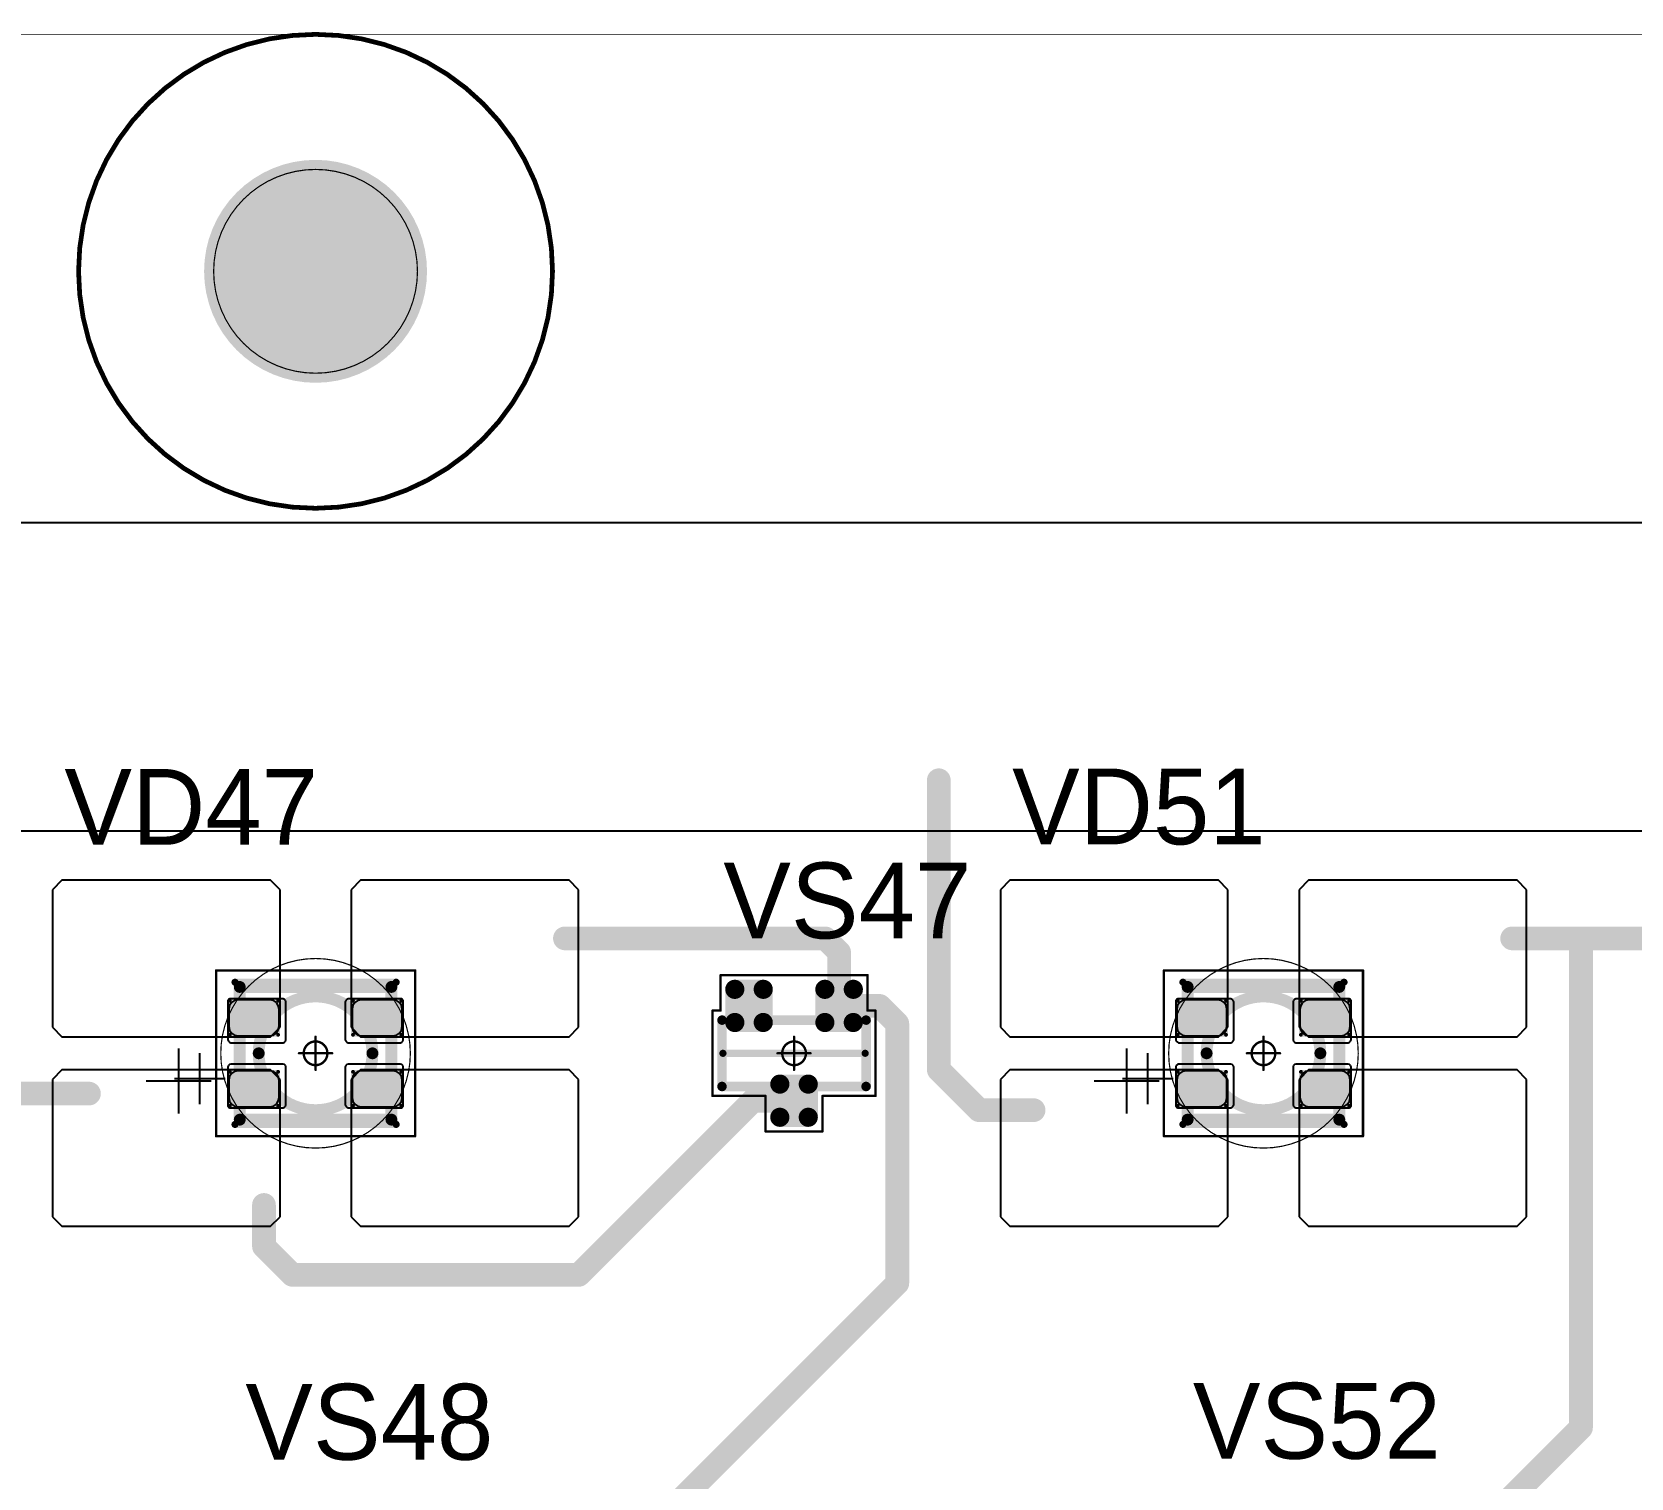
# Model space of a CAD drawing. Header units: millimetres. Extents: x 0 to 400, y 0 to 514.
# Drawn here: x 194.02 to 227.76, y 483.54 to 514.05 of the extents above; entities that cross this region are included whole.
import ezdxf

# ---------------------------------------------------------------- set-up
doc = ezdxf.new("R2010")
doc.units = ezdxf.units.MM
for name, color, linetype in [('BottomLayer', 5, 'Continuous'), ('BottomSolder', 6, 'Continuous'), ('Mechanical10', 56, 'Continuous'), ('Mechanical13', 56, 'Continuous'), ('Mechanical15', 56, 'Continuous'), ('Mechanical2', 216, 'Continuous'), ('Mechanical7', 56, 'Continuous'), ('MultiLayer', 9, 'Continuous'), ('PadHoleLayer', 156, 'Continuous'), ('TopLayer', 1, 'Continuous'), ('TopOverlay', 2, 'Continuous'), ('TopPaste', 8, 'Continuous'), ('TopSolder', 216, 'Continuous')]:
    doc.layers.add(name, color=color, linetype=linetype)

# ---------------------------------------------------------------- blocks, each defined once
blk = doc.blocks.new('DRILL4_3_8')
at = {"layer": 'BottomLayer', "const_width": 2.25}
blk.add_lwpolyline([(-1.125, 0, 1), (1.125, 0, 1)], format="xyb", close=True, dxfattribs=at)
at = {"layer": 'BottomSolder', "const_width": 2.352}
blk.add_lwpolyline([(-1.176, 0, 1), (1.176, 0, 1)], format="xyb", close=True, dxfattribs=at)
at = {"layer": 'MultiLayer', "const_width": 2.25}
blk.add_lwpolyline([(-1.125, 0, 1), (1.125, 0, 1)], format="xyb", close=True, dxfattribs=at)
at = {"layer": 'PadHoleLayer', "const_width": 2.15}
blk.add_lwpolyline([(-1.075, 0, 1), (1.075, 0, 1)], format="xyb", close=True, dxfattribs=at)
at = {"layer": 'TopLayer', "const_width": 2.25}
blk.add_lwpolyline([(-1.125, 0, 1), (1.125, 0, 1)], format="xyb", close=True, dxfattribs=at)
at = {"layer": 'TopOverlay'}
for points, const_width in [([(5, 0, 1), (-5, 0, 1)], 0.1), ([(-5.025, 0, 1), (-4.975, 0, 1)], 0.05), ([(4.975, 0, 1), (5.025, 0, 1)], 0.05)]:
    blk.add_lwpolyline(points, format="xyb", close=True, dxfattribs=dict(at, const_width=const_width))
at = {"layer": 'TopSolder', "const_width": 2.352}
blk.add_lwpolyline([(-1.176, 0, 1), (1.176, 0, 1)], format="xyb", close=True, dxfattribs=at)
blk = doc.blocks.new('SOT23_135')
at = {"layer": 'Mechanical13', "const_width": 0.2}
for points in [[(0.7, 1.52), (-0.7, 1.52)], [(-0.7, -1.52), (-0.7, 1.52)], [(0.7, -1.52), (0.7, 1.52)], [(0.7, -1.52), (-0.7, -1.52)]]:
    blk.add_lwpolyline(points, dxfattribs=at)
at = {"layer": 'Mechanical13', "const_width": 0.1}
for points in [[(-0.75, 1.52, 1), (-0.65, 1.52, 1)], [(-0.75, 1.52, 1), (-0.65, 1.52, 1)], [(0.65, 1.52, 1), (0.75, 1.52, 1)], [(0.65, 1.52, 1), (0.75, 1.52, 1)], [(-0.75, -1.52, 1), (-0.65, -1.52, 1)], [(-0.75, -1.52, 1), (-0.65, -1.52, 1)], [(0.65, -1.52, 1), (0.75, -1.52, 1)], [(0.65, -1.52, 1), (0.75, -1.52, 1)]]:
    blk.add_lwpolyline(points, format="xyb", close=True, dxfattribs=at)
at = {"layer": 'Mechanical15', "const_width": 0.05}
for points in [[(-0.9, 1.55), (-0.9, 1.72)], [(0.9, 1.72), (-0.9, 1.72)], [(0.9, 0.6), (0.9, 1.72)], [(-1.65, -1.55), (-1.65, 1.55)], [(-0.9, 1.55), (-1.65, 1.55)], [(0, -0.35), (0, 0.35)], [(1.65, 0.6), (0.9, 0.6)], [(1.65, -0.6), (1.65, 0.6)], [(0.35, 0), (-0.35, 0)], [(1.65, -0.6), (0.9, -0.6)], [(0.9, -1.72), (0.9, -0.6)], [(-0.9, -1.55), (-1.65, -1.55)], [(-0.9, -1.72), (-0.9, -1.55)], [(0.9, -1.72), (-0.9, -1.72)]]:
    blk.add_lwpolyline(points, dxfattribs=at)
at = {"layer": 'Mechanical15'}
for points, const_width in [([(-0.913, 1.72, 1), (-0.888, 1.72, 1)], 0.025), ([(-0.913, 1.72, 1), (-0.888, 1.72, 1)], 0.025), ([(0.888, 1.72, 1), (0.913, 1.72, 1)], 0.025), ([(0.888, 1.72, 1), (0.913, 1.72, 1)], 0.025), ([(-1.662, 1.55, 1), (-1.637, 1.55, 1)], 0.025), ([(-1.662, 1.55, 1), (-1.637, 1.55, 1)], 0.025), ([(-0.913, 1.55, 1), (-0.888, 1.55, 1)], 0.025), ([(-0.913, 1.55, 1), (-0.888, 1.55, 1)], 0.025), ([(-0.012, 0.35, 1), (0.012, 0.35, 1)], 0.025), ([(0.888, 0.6, 1), (0.913, 0.6, 1)], 0.025), ([(0.888, 0.6, 1), (0.913, 0.6, 1)], 0.025), ([(1.637, 0.6, 1), (1.662, 0.6, 1)], 0.025), ([(1.637, 0.6, 1), (1.662, 0.6, 1)], 0.025), ([(-0.362, 0, 1), (-0.337, 0, 1)], 0.025), ([(0.25, 0, 1), (-0.25, 0, 1)], 0.05), ([(-0.262, 0, 1), (-0.238, 0, 1)], 0.025), ([(0.238, 0, 1), (0.262, 0, 1)], 0.025), ([(0.337, 0, 1), (0.362, 0, 1)], 0.025), ([(-0.012, -0.35, 1), (0.012, -0.35, 1)], 0.025), ([(0.888, -0.6, 1), (0.913, -0.6, 1)], 0.025), ([(0.888, -0.6, 1), (0.913, -0.6, 1)], 0.025), ([(1.637, -0.6, 1), (1.662, -0.6, 1)], 0.025), ([(1.637, -0.6, 1), (1.662, -0.6, 1)], 0.025), ([(-1.662, -1.55, 1), (-1.637, -1.55, 1)], 0.025), ([(-1.662, -1.55, 1), (-1.637, -1.55, 1)], 0.025), ([(-0.913, -1.55, 1), (-0.888, -1.55, 1)], 0.025), ([(-0.913, -1.55, 1), (-0.888, -1.55, 1)], 0.025), ([(-0.913, -1.72, 1), (-0.888, -1.72, 1)], 0.025), ([(-0.913, -1.72, 1), (-0.888, -1.72, 1)], 0.025), ([(0.888, -1.72, 1), (0.913, -1.72, 1)], 0.025), ([(0.888, -1.72, 1), (0.913, -1.72, 1)], 0.025)]:
    blk.add_lwpolyline(points, format="xyb", close=True, dxfattribs=dict(at, const_width=const_width))
at = {"layer": 'TopLayer', "const_width": 0.1}
for points in [[(-1.4, 1.25, 1), (-1.3, 1.25, 1)], [(-0.7, 1.25, 1), (-0.6, 1.25, 1)], [(-1.4, 0.65, 1), (-1.3, 0.65, 1)], [(-0.7, 0.65, 1), (-0.6, 0.65, 1)], [(0.6, 0.3, 1), (0.7, 0.3, 1)], [(1.3, 0.3, 1), (1.4, 0.3, 1)], [(0.6, -0.3, 1), (0.7, -0.3, 1)], [(1.3, -0.3, 1), (1.4, -0.3, 1)], [(-1.4, -0.65, 1), (-1.3, -0.65, 1)], [(-0.7, -0.65, 1), (-0.6, -0.65, 1)], [(-1.4, -1.25, 1), (-1.3, -1.25, 1)], [(-0.7, -1.25, 1), (-0.6, -1.25, 1)]]:
    blk.add_lwpolyline(points, format="xyb", close=True, dxfattribs=at)
at = {"layer": 'TopLayer'}
for points in [[(-1.35, 1.35), (-1.35, 0.55), (-0.65, 1.35), (-0.65, 0.55)], [(-1.45, 1.25), (-1.45, 0.65), (-0.55, 1.25), (-0.55, 0.65)], [(0.65, 0.4), (0.65, -0.4), (1.35, 0.4), (1.35, -0.4)], [(0.55, 0.3), (0.55, -0.3), (1.45, 0.3), (1.45, -0.3)], [(-1.45, -0.65), (-1.45, -1.25), (-0.55, -0.65), (-0.55, -1.25)], [(-1.35, -0.55), (-1.35, -1.35), (-0.65, -0.55), (-0.65, -1.35)]]:
    blk.add_solid(points, dxfattribs=at)
at = {"layer": 'TopOverlay', "const_width": 0.15}
blk.add_lwpolyline([(0, -1.5), (0, 1.5)], dxfattribs=at)
at = {"layer": 'TopOverlay', "const_width": 0.075}
for points in [[(-0.038, 1.5, 1), (0.038, 1.5, 1)], [(-0.038, -1.5, 1), (0.038, -1.5, 1)]]:
    blk.add_lwpolyline(points, format="xyb", close=True, dxfattribs=at)
at = {"layer": 'TopPaste', "const_width": 0.075}
for points in [[(-1.387, 1.25, 1), (-1.313, 1.25, 1)], [(-0.687, 1.25, 1), (-0.613, 1.25, 1)], [(-1.387, 0.65, 1), (-1.313, 0.65, 1)], [(-0.687, 0.65, 1), (-0.613, 0.65, 1)], [(0.613, 0.3, 1), (0.687, 0.3, 1)], [(1.313, 0.3, 1), (1.387, 0.3, 1)], [(0.613, -0.3, 1), (0.687, -0.3, 1)], [(1.313, -0.3, 1), (1.387, -0.3, 1)], [(-1.387, -0.65, 1), (-1.313, -0.65, 1)], [(-0.687, -0.65, 1), (-0.613, -0.65, 1)], [(-1.387, -1.25, 1), (-1.313, -1.25, 1)], [(-0.687, -1.25, 1), (-0.613, -1.25, 1)]]:
    blk.add_lwpolyline(points, format="xyb", close=True, dxfattribs=at)
at = {"layer": 'TopPaste'}
for points in [[(-1.425, 1.25), (-1.425, 0.65), (-0.575, 1.25), (-0.575, 0.65)], [(-1.35, 1.325), (-1.35, 0.575), (-0.65, 1.325), (-0.65, 0.575)], [(0.65, 0.375), (0.65, -0.375), (1.35, 0.375), (1.35, -0.375)], [(0.575, 0.3), (0.575, -0.3), (1.425, 0.3), (1.425, -0.3)], [(-1.425, -0.65), (-1.425, -1.25), (-0.575, -0.65), (-0.575, -1.25)], [(-1.35, -0.575), (-1.35, -1.325), (-0.65, -0.575), (-0.65, -1.325)]]:
    blk.add_solid(points, dxfattribs=at)
at = {"layer": 'TopSolder', "const_width": 0.202}
for points in [[(-1.451, 1.25, 1), (-1.249, 1.25, 1)], [(-0.751, 1.25, 1), (-0.549, 1.25, 1)], [(-1.451, 0.65, 1), (-1.249, 0.65, 1)], [(-0.751, 0.65, 1), (-0.549, 0.65, 1)], [(0.549, 0.3, 1), (0.751, 0.3, 1)], [(1.249, 0.3, 1), (1.451, 0.3, 1)], [(0.549, -0.3, 1), (0.751, -0.3, 1)], [(1.249, -0.3, 1), (1.451, -0.3, 1)], [(-1.451, -0.65, 1), (-1.249, -0.65, 1)], [(-0.751, -0.65, 1), (-0.549, -0.65, 1)], [(-1.451, -1.25, 1), (-1.249, -1.25, 1)], [(-0.751, -1.25, 1), (-0.549, -1.25, 1)]]:
    blk.add_lwpolyline(points, format="xyb", close=True, dxfattribs=at)
at = {"layer": 'TopSolder'}
for points in [[(-1.35, 1.452), (-1.35, 0.448), (-0.65, 1.452), (-0.65, 0.448)], [(-1.552, 1.25), (-1.552, 0.65), (-0.448, 1.25), (-0.448, 0.65)], [(0.65, 0.502), (0.65, -0.502), (1.35, 0.502), (1.35, -0.502)], [(0.448, 0.3), (0.448, -0.3), (1.552, 0.3), (1.552, -0.3)], [(-1.552, -0.65), (-1.552, -1.25), (-0.448, -0.65), (-0.448, -1.25)], [(-1.35, -0.448), (-1.35, -1.452), (-0.65, -0.448), (-0.65, -1.452)]]:
    blk.add_solid(points, dxfattribs=at)
blk = doc.blocks.new('E65F_304')
at = {"layer": 'Mechanical13'}
for p, q in [((2.441, 1.071), (2.441, 0)), ((1.905, 0.536), (2.976, 0.536))]:
    blk.add_line(p, q, dxfattribs=at)
at = {"layer": 'Mechanical13', "const_width": 0.25}
for points in [[(-1.6, 1.4), (-1.6, -1.4)], [(1.6, 1.4), (-1.6, 1.4)], [(1.6, 1.4), (1.6, -1.4)], [(1.6, -1.4), (-1.6, -1.4)]]:
    blk.add_lwpolyline(points, dxfattribs=at)
at = {"layer": 'Mechanical13'}
for points, const_width in [([(-1.663, 1.4, 1), (-1.538, 1.4, 1)], 0.125), ([(-1.663, 1.4, 1), (-1.538, 1.4, 1)], 0.125), ([(1.537, 1.4, 1), (1.662, 1.4, 1)], 0.125), ([(1.537, 1.4, 1), (1.662, 1.4, 1)], 0.125), ([(1.2, 0, 1), (-1.2, 0, 1)], 0.25), ([(-1.263, 0, 1), (-1.138, 0, 1)], 0.125), ([(1.137, 0, 1), (1.262, 0, 1)], 0.125), ([(-1.663, -1.4, 1), (-1.538, -1.4, 1)], 0.125), ([(-1.663, -1.4, 1), (-1.538, -1.4, 1)], 0.125), ([(1.537, -1.4, 1), (1.662, -1.4, 1)], 0.125), ([(1.537, -1.4, 1), (1.662, -1.4, 1)], 0.125)]:
    blk.add_lwpolyline(points, format="xyb", close=True, dxfattribs=dict(at, const_width=const_width))
at = {"layer": 'Mechanical15', "const_width": 0.05}
for points in [[(2.1, 1.75), (-2.1, 1.75)], [(-2.1, 1.75), (-2.1, -1.75)], [(2.1, 1.75), (2.1, -1.75)], [(0, 0.35), (0, -0.35)], [(0, 0.35), (0, -0.35)], [(0.35, 0), (-0.35, 0)], [(0.35, 0), (-0.35, 0)], [(2.1, -1.75), (-2.1, -1.75)]]:
    blk.add_lwpolyline(points, dxfattribs=at)
at = {"layer": 'Mechanical15'}
for points, const_width in [([(-2.113, 1.75, 1), (-2.088, 1.75, 1)], 0.025), ([(-2.113, 1.75, 1), (-2.088, 1.75, 1)], 0.025), ([(2.087, 1.75, 1), (2.112, 1.75, 1)], 0.025), ([(2.087, 1.75, 1), (2.112, 1.75, 1)], 0.025), ([(-0.013, 0.35, 1), (0.012, 0.35, 1)], 0.025), ([(-0.013, 0.35, 1), (0.012, 0.35, 1)], 0.025), ([(-0.363, 0, 1), (-0.338, 0, 1)], 0.025), ([(-0.363, 0, 1), (-0.338, 0, 1)], 0.025), ([(0.25, 0, 1), (-0.25, 0, 1)], 0.05), ([(0.25, 0, 1), (-0.25, 0, 1)], 0.05), ([(-0.263, 0, 1), (-0.238, 0, 1)], 0.025), ([(-0.263, 0, 1), (-0.238, 0, 1)], 0.025), ([(0.237, 0, 1), (0.262, 0, 1)], 0.025), ([(0.237, 0, 1), (0.262, 0, 1)], 0.025), ([(0.337, 0, 1), (0.362, 0, 1)], 0.025), ([(0.337, 0, 1), (0.362, 0, 1)], 0.025), ([(-0.013, -0.35, 1), (0.012, -0.35, 1)], 0.025), ([(-0.013, -0.35, 1), (0.012, -0.35, 1)], 0.025), ([(-2.113, -1.75, 1), (-2.088, -1.75, 1)], 0.025), ([(-2.113, -1.75, 1), (-2.088, -1.75, 1)], 0.025), ([(2.087, -1.75, 1), (2.112, -1.75, 1)], 0.025), ([(2.087, -1.75, 1), (2.112, -1.75, 1)], 0.025)]:
    blk.add_lwpolyline(points, format="xyb", close=True, dxfattribs=dict(at, const_width=const_width))
at = {"layer": 'TopLayer'}
for p, q in [((-5.35, 3.65), (-5.55, 3.45)), ((-5.55, 3.45), (-5.55, 3.45)), ((-5.55, 3.45), (-5.55, 0.55)), ((-0.95, 3.65), (-5.35, 3.65)), ((-5.35, 3.65), (-5.35, 3.65)), ((-0.75, 3.45), (-0.95, 3.65)), ((-0.75, 0.55), (-0.75, 3.45)), ((0.95, 3.65), (0.75, 3.45)), ((0.75, 3.45), (0.75, 3.45)), ((0.75, 3.45), (0.75, 0.55)), ((5.35, 3.65), (0.95, 3.65)), ((0.95, 3.65), (0.95, 3.65)), ((5.55, 3.45), (5.35, 3.65)), ((5.55, 0.55), (5.55, 3.45)), ((-5.55, 0.55), (-5.35, 0.35)), ((-5.35, 0.35), (-0.95, 0.35)), ((-0.95, 0.35), (-0.75, 0.55)), ((0.75, 0.55), (0.95, 0.35)), ((0.95, 0.35), (5.35, 0.35)), ((5.35, 0.35), (5.55, 0.55)), ((-5.35, -0.35), (-5.55, -0.55)), ((-5.55, -0.55), (-5.55, -0.55)), ((-5.55, -0.55), (-5.55, -3.45)), ((-0.95, -0.35), (-5.35, -0.35)), ((-5.35, -0.35), (-5.35, -0.35)), ((-0.75, -0.55), (-0.95, -0.35)), ((-0.75, -3.45), (-0.75, -0.55)), ((0.95, -0.35), (0.75, -0.55)), ((0.75, -0.55), (0.75, -0.55)), ((0.75, -0.55), (0.75, -3.45)), ((5.35, -0.35), (0.95, -0.35)), ((0.95, -0.35), (0.95, -0.35)), ((5.55, -0.55), (5.35, -0.35)), ((5.55, -3.45), (5.55, -0.55)), ((-5.55, -3.45), (-5.35, -3.65)), ((-5.35, -3.65), (-0.95, -3.65)), ((-0.95, -3.65), (-0.75, -3.45)), ((0.75, -3.45), (0.95, -3.65)), ((0.95, -3.65), (5.35, -3.65)), ((5.35, -3.65), (5.55, -3.45))]:
    blk.add_line(p, q, dxfattribs=at)
at = {"layer": 'TopLayer', "const_width": 0.04}
for points in [[(-1.83, 1.11, 1), (-1.79, 1.11, 1)], [(-0.81, 1.11, 1), (-0.77, 1.11, 1)], [(0.77, 1.11, 1), (0.81, 1.11, 1)], [(1.79, 1.11, 1), (1.83, 1.11, 1)], [(-1.83, 0.39, 1), (-1.79, 0.39, 1)], [(-0.81, 0.39, 1), (-0.77, 0.39, 1)], [(0.77, 0.39, 1), (0.81, 0.39, 1)], [(1.79, 0.39, 1), (1.83, 0.39, 1)], [(-1.83, -0.39, 1), (-1.79, -0.39, 1)], [(-0.81, -0.39, 1), (-0.77, -0.39, 1)], [(0.77, -0.39, 1), (0.81, -0.39, 1)], [(1.79, -0.39, 1), (1.83, -0.39, 1)], [(-1.83, -1.11, 1), (-1.79, -1.11, 1)], [(-0.81, -1.11, 1), (-0.77, -1.11, 1)], [(0.77, -1.11, 1), (0.81, -1.11, 1)], [(1.79, -1.11, 1), (1.83, -1.11, 1)]]:
    blk.add_lwpolyline(points, format="xyb", close=True, dxfattribs=at)
at = {"layer": 'TopLayer'}
for points in [[(-1.85, 1.11), (-1.85, 0.39), (-0.75, 1.11), (-0.75, 0.39)], [(-1.81, 1.15), (-1.81, 0.35), (-0.79, 1.15), (-0.79, 0.35)], [(0.75, 1.11), (0.75, 0.39), (1.85, 1.11), (1.85, 0.39)], [(0.79, 1.15), (0.79, 0.35), (1.81, 1.15), (1.81, 0.35)], [(-1.85, -0.39), (-1.85, -1.11), (-0.75, -0.39), (-0.75, -1.11)], [(-1.81, -0.35), (-1.81, -1.15), (-0.79, -0.35), (-0.79, -1.15)], [(0.75, -0.39), (0.75, -1.11), (1.85, -0.39), (1.85, -1.11)], [(0.79, -0.35), (0.79, -1.15), (1.81, -0.35), (1.81, -1.15)]]:
    blk.add_solid(points, dxfattribs=at)
at = {"layer": 'TopOverlay'}
for p, q in [((2.886, 1.271), (2.886, -0.1)), ((2.2, 0.586), (3.571, 0.586))]:
    blk.add_line(p, q, dxfattribs=at)
at = {"layer": 'TopOverlay', "const_width": 0.15}
for points in [[(1.7, 1.5), (-1.7, 1.5)], [(1.7, -1.5), (-1.7, -1.5)]]:
    blk.add_lwpolyline(points, dxfattribs=at)
at = {"layer": 'TopOverlay', "const_width": 0.075}
for points in [[(-1.738, 1.5, 1), (-1.663, 1.5, 1)], [(1.662, 1.5, 1), (1.737, 1.5, 1)], [(-1.738, -1.5, 1), (-1.663, -1.5, 1)], [(1.662, -1.5, 1), (1.737, -1.5, 1)]]:
    blk.add_lwpolyline(points, format="xyb", close=True, dxfattribs=at)
at = {"layer": 'TopPaste'}
for p, q in [((-1.773, 1.073), (-1.814, 1.011)), ((-1.711, 1.114), (-1.773, 1.073)), ((-1.638, 1.129), (-1.711, 1.114)), ((-0.963, 1.129), (-1.638, 1.129)), ((-0.889, 1.114), (-0.963, 1.129)), ((-0.827, 1.073), (-0.889, 1.114)), ((-0.786, 1.011), (-0.827, 1.073)), ((0.827, 1.073), (0.786, 1.011)), ((0.889, 1.114), (0.827, 1.073)), ((0.962, 1.129), (0.889, 1.114)), ((1.637, 1.129), (0.962, 1.129)), ((1.711, 1.114), (1.637, 1.129)), ((1.773, 1.073), (1.711, 1.114)), ((1.814, 1.011), (1.773, 1.073)), ((-1.814, 1.011), (-1.829, 0.938)), ((-1.829, 0.938), (-1.829, 0.563)), ((-0.771, 0.938), (-0.786, 1.011)), ((-0.771, 0.563), (-0.771, 0.938)), ((0.786, 1.011), (0.771, 0.938)), ((0.771, 0.938), (0.771, 0.563)), ((1.829, 0.938), (1.814, 1.011)), ((1.829, 0.563), (1.829, 0.938)), ((-1.829, 0.563), (-1.814, 0.489)), ((-1.814, 0.489), (-1.773, 0.427)), ((-1.773, 0.427), (-1.711, 0.386)), ((-1.711, 0.386), (-1.638, 0.371)), ((-1.638, 0.371), (-0.963, 0.371)), ((-0.963, 0.371), (-0.889, 0.386)), ((-0.889, 0.386), (-0.827, 0.427)), ((-0.827, 0.427), (-0.786, 0.489)), ((-0.786, 0.489), (-0.771, 0.563)), ((0.771, 0.563), (0.786, 0.489)), ((0.786, 0.489), (0.827, 0.427)), ((0.827, 0.427), (0.889, 0.386)), ((0.889, 0.386), (0.962, 0.371)), ((0.962, 0.371), (1.637, 0.371)), ((1.637, 0.371), (1.711, 0.386)), ((1.711, 0.386), (1.773, 0.427)), ((1.773, 0.427), (1.814, 0.489)), ((1.814, 0.489), (1.829, 0.563)), ((-1.814, -0.489), (-1.829, -0.563)), ((-1.829, -0.563), (-1.829, -0.938)), ((-1.773, -0.427), (-1.814, -0.489)), ((-1.711, -0.386), (-1.773, -0.427)), ((-1.638, -0.371), (-1.711, -0.386)), ((-0.963, -0.371), (-1.638, -0.371)), ((-0.889, -0.386), (-0.963, -0.371)), ((-0.827, -0.427), (-0.889, -0.386)), ((-0.786, -0.489), (-0.827, -0.427)), ((-0.771, -0.563), (-0.786, -0.489)), ((-0.771, -0.938), (-0.771, -0.563)), ((0.786, -0.489), (0.771, -0.563)), ((0.771, -0.563), (0.771, -0.938)), ((0.827, -0.427), (0.786, -0.489)), ((0.889, -0.386), (0.827, -0.427)), ((0.962, -0.371), (0.889, -0.386)), ((1.637, -0.371), (0.962, -0.371)), ((1.711, -0.386), (1.637, -0.371)), ((1.773, -0.427), (1.711, -0.386)), ((1.814, -0.489), (1.773, -0.427)), ((1.829, -0.563), (1.814, -0.489)), ((1.829, -0.938), (1.829, -0.563)), ((-1.829, -0.938), (-1.814, -1.011)), ((-1.814, -1.011), (-1.773, -1.073)), ((-0.827, -1.073), (-0.786, -1.011)), ((-0.786, -1.011), (-0.771, -0.938)), ((0.771, -0.938), (0.786, -1.011)), ((0.786, -1.011), (0.827, -1.073)), ((1.773, -1.073), (1.814, -1.011)), ((1.814, -1.011), (1.829, -0.938)), ((-1.773, -1.073), (-1.711, -1.114)), ((-1.711, -1.114), (-1.638, -1.129)), ((-1.638, -1.129), (-0.963, -1.129)), ((-0.963, -1.129), (-0.889, -1.114)), ((-0.889, -1.114), (-0.827, -1.073)), ((0.827, -1.073), (0.889, -1.114)), ((0.889, -1.114), (0.962, -1.129)), ((0.962, -1.129), (1.637, -1.129)), ((1.637, -1.129), (1.711, -1.114)), ((1.711, -1.114), (1.773, -1.073))]:
    blk.add_line(p, q, dxfattribs=at)
at = {"layer": 'TopSolder'}
for p, q in [((-1.842, 1.129), (-1.85, 1.111)), ((-1.85, 1.111), (-1.85, 1.101)), ((-1.85, 1.101), (-1.85, 1.101)), ((-1.85, 1.101), (-1.85, 0.301)), ((-1.828, 1.143), (-1.842, 1.129)), ((-1.81, 1.151), (-1.828, 1.143)), ((-1.8, 1.151), (-1.81, 1.151)), ((-0.7, 1.151), (-1.8, 1.151)), ((-0.685, 1.151), (-0.7, 1.151)), ((-0.7, 1.151), (-0.7, 1.151)), ((-0.658, 1.139), (-0.685, 1.151)), ((-0.636, 1.118), (-0.658, 1.139)), ((-0.625, 1.09), (-0.636, 1.118)), ((-0.625, 1.076), (-0.625, 1.09)), ((-0.625, 0.301), (-0.625, 1.076)), ((0.636, 1.118), (0.625, 1.09)), ((0.625, 1.09), (0.625, 1.076)), ((0.625, 1.076), (0.625, 1.076)), ((0.625, 1.076), (0.625, 0.301)), ((0.657, 1.139), (0.636, 1.118)), ((0.685, 1.151), (0.657, 1.139)), ((0.7, 1.151), (0.685, 1.151)), ((1.8, 1.151), (0.7, 1.151)), ((1.81, 1.151), (1.8, 1.151)), ((1.8, 1.151), (1.8, 1.151)), ((1.828, 1.143), (1.81, 1.151)), ((1.842, 1.129), (1.828, 1.143)), ((1.85, 1.111), (1.842, 1.129)), ((1.85, 1.101), (1.85, 1.111)), ((1.85, 0.301), (1.85, 1.101)), ((-1.85, 0.301), (-1.85, 0.286)), ((-1.85, 0.286), (-1.839, 0.258)), ((-1.839, 0.258), (-1.818, 0.237)), ((-1.818, 0.237), (-1.79, 0.226)), ((-1.79, 0.226), (-1.775, 0.226)), ((-1.775, 0.226), (-1.775, 0.226)), ((-1.775, 0.226), (-0.7, 0.226)), ((-0.7, 0.226), (-0.685, 0.226)), ((-0.685, 0.226), (-0.658, 0.237)), ((-0.658, 0.237), (-0.636, 0.258)), ((-0.636, 0.258), (-0.625, 0.286)), ((-0.625, 0.286), (-0.625, 0.301)), ((-0.625, 0.301), (-0.625, 0.301)), ((0.625, 0.301), (0.625, 0.286)), ((0.625, 0.286), (0.636, 0.258)), ((0.636, 0.258), (0.657, 0.237)), ((0.657, 0.237), (0.685, 0.226)), ((0.685, 0.226), (0.7, 0.226)), ((0.7, 0.226), (0.7, 0.226)), ((0.7, 0.226), (1.775, 0.226)), ((1.775, 0.226), (1.79, 0.226)), ((1.79, 0.226), (1.817, 0.237)), ((1.817, 0.237), (1.839, 0.258)), ((1.839, 0.258), (1.85, 0.286)), ((1.85, 0.286), (1.85, 0.301)), ((1.85, 0.301), (1.85, 0.301)), ((-1.839, -0.257), (-1.85, -0.285)), ((-1.85, -0.285), (-1.85, -0.299)), ((-1.85, -0.299), (-1.85, -0.299)), ((-1.85, -0.299), (-1.85, -1.099)), ((-1.818, -0.236), (-1.839, -0.257)), ((-1.79, -0.224), (-1.818, -0.236)), ((-1.775, -0.224), (-1.79, -0.224)), ((-0.7, -0.224), (-1.775, -0.224)), ((-0.685, -0.224), (-0.7, -0.224)), ((-0.7, -0.224), (-0.7, -0.224)), ((-0.658, -0.236), (-0.685, -0.224)), ((-0.636, -0.257), (-0.658, -0.236)), ((-0.625, -0.285), (-0.636, -0.257)), ((-0.625, -0.299), (-0.625, -0.285)), ((-0.625, -1.074), (-0.625, -0.299)), ((0.636, -0.257), (0.625, -0.285)), ((0.625, -0.285), (0.625, -0.299)), ((0.625, -0.299), (0.625, -0.299)), ((0.625, -0.299), (0.625, -1.074)), ((0.657, -0.236), (0.636, -0.257)), ((0.685, -0.224), (0.657, -0.236)), ((0.7, -0.224), (0.685, -0.224)), ((1.775, -0.224), (0.7, -0.224)), ((1.79, -0.224), (1.775, -0.224)), ((1.775, -0.224), (1.775, -0.224)), ((1.817, -0.236), (1.79, -0.224)), ((1.839, -0.257), (1.817, -0.236)), ((1.85, -0.285), (1.839, -0.257)), ((1.85, -0.299), (1.85, -0.285)), ((1.85, -1.099), (1.85, -0.299)), ((-1.85, -1.099), (-1.85, -1.109)), ((-1.85, -1.109), (-1.842, -1.128)), ((-1.842, -1.128), (-1.828, -1.142)), ((-1.828, -1.142), (-1.81, -1.149)), ((-1.81, -1.149), (-1.8, -1.149)), ((-1.8, -1.149), (-0.7, -1.149)), ((-1.8, -1.149), (-1.8, -1.149)), ((-0.7, -1.149), (-0.685, -1.149)), ((-0.685, -1.149), (-0.658, -1.138)), ((-0.658, -1.138), (-0.636, -1.117)), ((-0.636, -1.117), (-0.625, -1.089)), ((-0.625, -1.089), (-0.625, -1.074)), ((-0.625, -1.074), (-0.625, -1.074)), ((0.625, -1.074), (0.625, -1.089)), ((0.625, -1.089), (0.636, -1.117)), ((0.636, -1.117), (0.657, -1.138)), ((0.657, -1.138), (0.685, -1.149)), ((0.685, -1.149), (0.7, -1.149)), ((0.7, -1.149), (1.8, -1.149)), ((0.7, -1.149), (0.7, -1.149)), ((1.8, -1.149), (1.81, -1.149)), ((1.81, -1.149), (1.828, -1.142)), ((1.828, -1.142), (1.842, -1.128)), ((1.842, -1.128), (1.85, -1.109)), ((1.85, -1.109), (1.85, -1.099)), ((1.85, -1.099), (1.85, -1.099))]:
    blk.add_line(p, q, dxfattribs=at)
blk = doc.blocks.new('E65F_308')
at = {"layer": 'Mechanical13'}
for p, q in [((2.441, 1.071), (2.441, 0)), ((1.905, 0.536), (2.976, 0.536))]:
    blk.add_line(p, q, dxfattribs=at)
at = {"layer": 'Mechanical13', "const_width": 0.25}
for points in [[(-1.6, 1.4), (-1.6, -1.4)], [(1.6, 1.4), (-1.6, 1.4)], [(1.6, 1.4), (1.6, -1.4)], [(1.6, -1.4), (-1.6, -1.4)]]:
    blk.add_lwpolyline(points, dxfattribs=at)
at = {"layer": 'Mechanical13'}
for points, const_width in [([(-1.663, 1.4, 1), (-1.538, 1.4, 1)], 0.125), ([(-1.663, 1.4, 1), (-1.538, 1.4, 1)], 0.125), ([(1.537, 1.4, 1), (1.662, 1.4, 1)], 0.125), ([(1.537, 1.4, 1), (1.662, 1.4, 1)], 0.125), ([(1.2, 0, 1), (-1.2, 0, 1)], 0.25), ([(-1.263, 0, 1), (-1.138, 0, 1)], 0.125), ([(1.137, 0, 1), (1.262, 0, 1)], 0.125), ([(-1.663, -1.4, 1), (-1.538, -1.4, 1)], 0.125), ([(-1.663, -1.4, 1), (-1.538, -1.4, 1)], 0.125), ([(1.537, -1.4, 1), (1.662, -1.4, 1)], 0.125), ([(1.537, -1.4, 1), (1.662, -1.4, 1)], 0.125)]:
    blk.add_lwpolyline(points, format="xyb", close=True, dxfattribs=dict(at, const_width=const_width))
at = {"layer": 'Mechanical15', "const_width": 0.05}
for points in [[(2.1, 1.75), (-2.1, 1.75)], [(-2.1, 1.75), (-2.1, -1.75)], [(2.1, 1.75), (2.1, -1.75)], [(0, 0.35), (0, -0.35)], [(0, 0.35), (0, -0.35)], [(0.35, 0), (-0.35, 0)], [(0.35, 0), (-0.35, 0)], [(2.1, -1.75), (-2.1, -1.75)]]:
    blk.add_lwpolyline(points, dxfattribs=at)
at = {"layer": 'Mechanical15'}
for points, const_width in [([(-2.113, 1.75, 1), (-2.088, 1.75, 1)], 0.025), ([(-2.113, 1.75, 1), (-2.088, 1.75, 1)], 0.025), ([(2.087, 1.75, 1), (2.112, 1.75, 1)], 0.025), ([(2.087, 1.75, 1), (2.112, 1.75, 1)], 0.025), ([(-0.013, 0.35, 1), (0.012, 0.35, 1)], 0.025), ([(-0.013, 0.35, 1), (0.012, 0.35, 1)], 0.025), ([(-0.363, 0, 1), (-0.338, 0, 1)], 0.025), ([(-0.363, 0, 1), (-0.338, 0, 1)], 0.025), ([(0.25, 0, 1), (-0.25, 0, 1)], 0.05), ([(0.25, 0, 1), (-0.25, 0, 1)], 0.05), ([(-0.263, 0, 1), (-0.238, 0, 1)], 0.025), ([(-0.263, 0, 1), (-0.238, 0, 1)], 0.025), ([(0.237, 0, 1), (0.262, 0, 1)], 0.025), ([(0.237, 0, 1), (0.262, 0, 1)], 0.025), ([(0.337, 0, 1), (0.362, 0, 1)], 0.025), ([(0.337, 0, 1), (0.362, 0, 1)], 0.025), ([(-0.013, -0.35, 1), (0.012, -0.35, 1)], 0.025), ([(-0.013, -0.35, 1), (0.012, -0.35, 1)], 0.025), ([(-2.113, -1.75, 1), (-2.088, -1.75, 1)], 0.025), ([(-2.113, -1.75, 1), (-2.088, -1.75, 1)], 0.025), ([(2.087, -1.75, 1), (2.112, -1.75, 1)], 0.025), ([(2.087, -1.75, 1), (2.112, -1.75, 1)], 0.025)]:
    blk.add_lwpolyline(points, format="xyb", close=True, dxfattribs=dict(at, const_width=const_width))
at = {"layer": 'TopLayer'}
for p, q in [((-5.35, 3.65), (-5.55, 3.45)), ((-5.55, 3.45), (-5.55, 3.45)), ((-5.55, 3.45), (-5.55, 0.55)), ((-0.95, 3.65), (-5.35, 3.65)), ((-5.35, 3.65), (-5.35, 3.65)), ((-0.75, 3.45), (-0.95, 3.65)), ((-0.75, 0.55), (-0.75, 3.45)), ((0.95, 3.65), (0.75, 3.45)), ((0.75, 3.45), (0.75, 3.45)), ((0.75, 3.45), (0.75, 0.55)), ((5.35, 3.65), (0.95, 3.65)), ((0.95, 3.65), (0.95, 3.65)), ((5.55, 3.45), (5.35, 3.65)), ((5.55, 0.55), (5.55, 3.45)), ((-5.55, 0.55), (-5.35, 0.35)), ((-5.35, 0.35), (-0.95, 0.35)), ((-0.95, 0.35), (-0.75, 0.55)), ((0.75, 0.55), (0.95, 0.35)), ((0.95, 0.35), (5.35, 0.35)), ((5.35, 0.35), (5.55, 0.55)), ((-5.35, -0.35), (-5.55, -0.55)), ((-5.55, -0.55), (-5.55, -0.55)), ((-5.55, -0.55), (-5.55, -3.45)), ((-0.95, -0.35), (-5.35, -0.35)), ((-5.35, -0.35), (-5.35, -0.35)), ((-0.75, -0.55), (-0.95, -0.35)), ((-0.75, -3.45), (-0.75, -0.55)), ((0.95, -0.35), (0.75, -0.55)), ((0.75, -0.55), (0.75, -0.55)), ((0.75, -0.55), (0.75, -3.45)), ((5.35, -0.35), (0.95, -0.35)), ((0.95, -0.35), (0.95, -0.35)), ((5.55, -0.55), (5.35, -0.35)), ((5.55, -3.45), (5.55, -0.55)), ((-5.55, -3.45), (-5.35, -3.65)), ((-5.35, -3.65), (-0.95, -3.65)), ((-0.95, -3.65), (-0.75, -3.45)), ((0.75, -3.45), (0.95, -3.65)), ((0.95, -3.65), (5.35, -3.65)), ((5.35, -3.65), (5.55, -3.45))]:
    blk.add_line(p, q, dxfattribs=at)
at = {"layer": 'TopLayer', "const_width": 0.04}
for points in [[(-1.83, 1.11, 1), (-1.79, 1.11, 1)], [(-0.81, 1.11, 1), (-0.77, 1.11, 1)], [(0.77, 1.11, 1), (0.81, 1.11, 1)], [(1.79, 1.11, 1), (1.83, 1.11, 1)], [(-1.83, 0.39, 1), (-1.79, 0.39, 1)], [(-0.81, 0.39, 1), (-0.77, 0.39, 1)], [(0.77, 0.39, 1), (0.81, 0.39, 1)], [(1.79, 0.39, 1), (1.83, 0.39, 1)], [(-1.83, -0.39, 1), (-1.79, -0.39, 1)], [(-0.81, -0.39, 1), (-0.77, -0.39, 1)], [(0.77, -0.39, 1), (0.81, -0.39, 1)], [(1.79, -0.39, 1), (1.83, -0.39, 1)], [(-1.83, -1.11, 1), (-1.79, -1.11, 1)], [(-0.81, -1.11, 1), (-0.77, -1.11, 1)], [(0.77, -1.11, 1), (0.81, -1.11, 1)], [(1.79, -1.11, 1), (1.83, -1.11, 1)]]:
    blk.add_lwpolyline(points, format="xyb", close=True, dxfattribs=at)
at = {"layer": 'TopLayer'}
for points in [[(-1.85, 1.11), (-1.85, 0.39), (-0.75, 1.11), (-0.75, 0.39)], [(-1.81, 1.15), (-1.81, 0.35), (-0.79, 1.15), (-0.79, 0.35)], [(0.75, 1.11), (0.75, 0.39), (1.85, 1.11), (1.85, 0.39)], [(0.79, 1.15), (0.79, 0.35), (1.81, 1.15), (1.81, 0.35)], [(-1.85, -0.39), (-1.85, -1.11), (-0.75, -0.39), (-0.75, -1.11)], [(-1.81, -0.35), (-1.81, -1.15), (-0.79, -0.35), (-0.79, -1.15)], [(0.75, -0.39), (0.75, -1.11), (1.85, -0.39), (1.85, -1.11)], [(0.79, -0.35), (0.79, -1.15), (1.81, -0.35), (1.81, -1.15)]]:
    blk.add_solid(points, dxfattribs=at)
at = {"layer": 'TopOverlay'}
for p, q in [((2.886, 1.271), (2.886, -0.1)), ((2.2, 0.586), (3.571, 0.586))]:
    blk.add_line(p, q, dxfattribs=at)
at = {"layer": 'TopOverlay', "const_width": 0.15}
for points in [[(1.7, 1.5), (-1.7, 1.5)], [(1.7, -1.5), (-1.7, -1.5)]]:
    blk.add_lwpolyline(points, dxfattribs=at)
at = {"layer": 'TopOverlay', "const_width": 0.075}
for points in [[(-1.738, 1.5, 1), (-1.663, 1.5, 1)], [(1.662, 1.5, 1), (1.737, 1.5, 1)], [(-1.738, -1.5, 1), (-1.663, -1.5, 1)], [(1.662, -1.5, 1), (1.737, -1.5, 1)]]:
    blk.add_lwpolyline(points, format="xyb", close=True, dxfattribs=at)
at = {"layer": 'TopPaste'}
for p, q in [((-1.773, 1.073), (-1.814, 1.011)), ((-1.711, 1.114), (-1.773, 1.073)), ((-1.638, 1.129), (-1.711, 1.114)), ((-0.963, 1.129), (-1.638, 1.129)), ((-0.889, 1.114), (-0.963, 1.129)), ((-0.827, 1.073), (-0.889, 1.114)), ((-0.786, 1.011), (-0.827, 1.073)), ((0.827, 1.073), (0.786, 1.011)), ((0.889, 1.114), (0.827, 1.073)), ((0.962, 1.129), (0.889, 1.114)), ((1.637, 1.129), (0.962, 1.129)), ((1.711, 1.114), (1.637, 1.129)), ((1.773, 1.073), (1.711, 1.114)), ((1.814, 1.011), (1.773, 1.073)), ((-1.814, 1.011), (-1.829, 0.938)), ((-1.829, 0.938), (-1.829, 0.563)), ((-0.771, 0.938), (-0.786, 1.011)), ((-0.771, 0.563), (-0.771, 0.938)), ((0.786, 1.011), (0.771, 0.938)), ((0.771, 0.938), (0.771, 0.563)), ((1.829, 0.938), (1.814, 1.011)), ((1.829, 0.563), (1.829, 0.938)), ((-1.829, 0.563), (-1.814, 0.489)), ((-1.814, 0.489), (-1.773, 0.427)), ((-1.773, 0.427), (-1.711, 0.386)), ((-1.711, 0.386), (-1.638, 0.371)), ((-1.638, 0.371), (-0.963, 0.371)), ((-0.963, 0.371), (-0.889, 0.386)), ((-0.889, 0.386), (-0.827, 0.427)), ((-0.827, 0.427), (-0.786, 0.489)), ((-0.786, 0.489), (-0.771, 0.563)), ((0.771, 0.563), (0.786, 0.489)), ((0.786, 0.489), (0.827, 0.427)), ((0.827, 0.427), (0.889, 0.386)), ((0.889, 0.386), (0.962, 0.371)), ((0.962, 0.371), (1.637, 0.371)), ((1.637, 0.371), (1.711, 0.386)), ((1.711, 0.386), (1.773, 0.427)), ((1.773, 0.427), (1.814, 0.489)), ((1.814, 0.489), (1.829, 0.563)), ((-1.814, -0.489), (-1.829, -0.563)), ((-1.829, -0.563), (-1.829, -0.938)), ((-1.773, -0.427), (-1.814, -0.489)), ((-1.711, -0.386), (-1.773, -0.427)), ((-1.638, -0.371), (-1.711, -0.386)), ((-0.963, -0.371), (-1.638, -0.371)), ((-0.889, -0.386), (-0.963, -0.371)), ((-0.827, -0.427), (-0.889, -0.386)), ((-0.786, -0.489), (-0.827, -0.427)), ((-0.771, -0.563), (-0.786, -0.489)), ((-0.771, -0.938), (-0.771, -0.563)), ((0.786, -0.489), (0.771, -0.563)), ((0.771, -0.563), (0.771, -0.938)), ((0.827, -0.427), (0.786, -0.489)), ((0.889, -0.386), (0.827, -0.427)), ((0.962, -0.371), (0.889, -0.386)), ((1.637, -0.371), (0.962, -0.371)), ((1.711, -0.386), (1.637, -0.371)), ((1.773, -0.427), (1.711, -0.386)), ((1.814, -0.489), (1.773, -0.427)), ((1.829, -0.563), (1.814, -0.489)), ((1.829, -0.938), (1.829, -0.563)), ((-1.829, -0.938), (-1.814, -1.011)), ((-1.814, -1.011), (-1.773, -1.073)), ((-0.827, -1.073), (-0.786, -1.011)), ((-0.786, -1.011), (-0.771, -0.938)), ((0.771, -0.938), (0.786, -1.011)), ((0.786, -1.011), (0.827, -1.073)), ((1.773, -1.073), (1.814, -1.011)), ((1.814, -1.011), (1.829, -0.938)), ((-1.773, -1.073), (-1.711, -1.114)), ((-1.711, -1.114), (-1.638, -1.129)), ((-1.638, -1.129), (-0.963, -1.129)), ((-0.963, -1.129), (-0.889, -1.114)), ((-0.889, -1.114), (-0.827, -1.073)), ((0.827, -1.073), (0.889, -1.114)), ((0.889, -1.114), (0.962, -1.129)), ((0.962, -1.129), (1.637, -1.129)), ((1.637, -1.129), (1.711, -1.114)), ((1.711, -1.114), (1.773, -1.073))]:
    blk.add_line(p, q, dxfattribs=at)
at = {"layer": 'TopSolder'}
for p, q in [((-1.842, 1.129), (-1.85, 1.111)), ((-1.85, 1.111), (-1.85, 1.101)), ((-1.85, 1.101), (-1.85, 1.101)), ((-1.85, 1.101), (-1.85, 0.301)), ((-1.828, 1.143), (-1.842, 1.129)), ((-1.81, 1.151), (-1.828, 1.143)), ((-1.8, 1.151), (-1.81, 1.151)), ((-0.7, 1.151), (-1.8, 1.151)), ((-0.685, 1.151), (-0.7, 1.151)), ((-0.7, 1.151), (-0.7, 1.151)), ((-0.658, 1.139), (-0.685, 1.151)), ((-0.636, 1.118), (-0.658, 1.139)), ((-0.625, 1.09), (-0.636, 1.118)), ((-0.625, 1.076), (-0.625, 1.09)), ((-0.625, 0.301), (-0.625, 1.076)), ((0.636, 1.118), (0.625, 1.09)), ((0.625, 1.09), (0.625, 1.076)), ((0.625, 1.076), (0.625, 1.076)), ((0.625, 1.076), (0.625, 0.301)), ((0.657, 1.139), (0.636, 1.118)), ((0.685, 1.151), (0.657, 1.139)), ((0.7, 1.151), (0.685, 1.151)), ((1.8, 1.151), (0.7, 1.151)), ((1.81, 1.151), (1.8, 1.151)), ((1.8, 1.151), (1.8, 1.151)), ((1.828, 1.143), (1.81, 1.151)), ((1.842, 1.129), (1.828, 1.143)), ((1.85, 1.111), (1.842, 1.129)), ((1.85, 1.101), (1.85, 1.111)), ((1.85, 0.301), (1.85, 1.101)), ((-1.85, 0.301), (-1.85, 0.286)), ((-1.85, 0.286), (-1.839, 0.258)), ((-1.839, 0.258), (-1.818, 0.237)), ((-1.818, 0.237), (-1.79, 0.226)), ((-1.79, 0.226), (-1.775, 0.226)), ((-1.775, 0.226), (-1.775, 0.226)), ((-1.775, 0.226), (-0.7, 0.226)), ((-0.7, 0.226), (-0.685, 0.226)), ((-0.685, 0.226), (-0.658, 0.237)), ((-0.658, 0.237), (-0.636, 0.258)), ((-0.636, 0.258), (-0.625, 0.286)), ((-0.625, 0.286), (-0.625, 0.301)), ((-0.625, 0.301), (-0.625, 0.301)), ((0.625, 0.301), (0.625, 0.286)), ((0.625, 0.286), (0.636, 0.258)), ((0.636, 0.258), (0.657, 0.237)), ((0.657, 0.237), (0.685, 0.226)), ((0.685, 0.226), (0.7, 0.226)), ((0.7, 0.226), (0.7, 0.226)), ((0.7, 0.226), (1.775, 0.226)), ((1.775, 0.226), (1.79, 0.226)), ((1.79, 0.226), (1.817, 0.237)), ((1.817, 0.237), (1.839, 0.258)), ((1.839, 0.258), (1.85, 0.286)), ((1.85, 0.286), (1.85, 0.301)), ((1.85, 0.301), (1.85, 0.301)), ((-1.839, -0.257), (-1.85, -0.285)), ((-1.85, -0.285), (-1.85, -0.299)), ((-1.85, -0.299), (-1.85, -0.299)), ((-1.85, -0.299), (-1.85, -1.099)), ((-1.818, -0.236), (-1.839, -0.257)), ((-1.79, -0.224), (-1.818, -0.236)), ((-1.775, -0.224), (-1.79, -0.224)), ((-0.7, -0.224), (-1.775, -0.224)), ((-0.685, -0.224), (-0.7, -0.224)), ((-0.7, -0.224), (-0.7, -0.224)), ((-0.658, -0.236), (-0.685, -0.224)), ((-0.636, -0.257), (-0.658, -0.236)), ((-0.625, -0.285), (-0.636, -0.257)), ((-0.625, -0.299), (-0.625, -0.285)), ((-0.625, -1.074), (-0.625, -0.299)), ((0.636, -0.257), (0.625, -0.285)), ((0.625, -0.285), (0.625, -0.299)), ((0.625, -0.299), (0.625, -0.299)), ((0.625, -0.299), (0.625, -1.074)), ((0.657, -0.236), (0.636, -0.257)), ((0.685, -0.224), (0.657, -0.236)), ((0.7, -0.224), (0.685, -0.224)), ((1.775, -0.224), (0.7, -0.224)), ((1.79, -0.224), (1.775, -0.224)), ((1.775, -0.224), (1.775, -0.224)), ((1.817, -0.236), (1.79, -0.224)), ((1.839, -0.257), (1.817, -0.236)), ((1.85, -0.285), (1.839, -0.257)), ((1.85, -0.299), (1.85, -0.285)), ((1.85, -1.099), (1.85, -0.299)), ((-1.85, -1.099), (-1.85, -1.109)), ((-1.85, -1.109), (-1.842, -1.128)), ((-1.842, -1.128), (-1.828, -1.142)), ((-1.828, -1.142), (-1.81, -1.149)), ((-1.81, -1.149), (-1.8, -1.149)), ((-1.8, -1.149), (-0.7, -1.149)), ((-1.8, -1.149), (-1.8, -1.149)), ((-0.7, -1.149), (-0.685, -1.149)), ((-0.685, -1.149), (-0.658, -1.138)), ((-0.658, -1.138), (-0.636, -1.117)), ((-0.636, -1.117), (-0.625, -1.089)), ((-0.625, -1.089), (-0.625, -1.074)), ((-0.625, -1.074), (-0.625, -1.074)), ((0.625, -1.074), (0.625, -1.089)), ((0.625, -1.089), (0.636, -1.117)), ((0.636, -1.117), (0.657, -1.138)), ((0.657, -1.138), (0.685, -1.149)), ((0.685, -1.149), (0.7, -1.149)), ((0.7, -1.149), (1.8, -1.149)), ((0.7, -1.149), (0.7, -1.149)), ((1.8, -1.149), (1.81, -1.149)), ((1.81, -1.149), (1.828, -1.142)), ((1.828, -1.142), (1.842, -1.128)), ((1.842, -1.128), (1.85, -1.109)), ((1.85, -1.109), (1.85, -1.099)), ((1.85, -1.099), (1.85, -1.099))]:
    blk.add_line(p, q, dxfattribs=at)

msp = doc.modelspace()

# ---------------------------------------------------------------- linework, layer by layer
at = {"layer": 'Mechanical10', "const_width": 0.01}
msp.add_lwpolyline([(0, 514), (400, 514)], dxfattribs=at)
at = {"layer": 'Mechanical2'}
for points, const_width in [([(202, 492.5, 1), (198, 492.5, 1)], 0.0254), ([(200, 494.5, 1), (200, 494.5, 1)], 0.0005), ([(222, 492.5, 1), (218, 492.5, 1)], 0.0254), ([(220, 494.5, 1), (220, 494.5, 1)], 0.0005), ([(197.994, 492.5, 1), (198.006, 492.5, 1)], 0.0127), ([(198, 492.5, 1), (198, 492.5, 1)], 0.0005), ([(201.994, 492.5, 1), (202.006, 492.5, 1)], 0.0127), ([(202, 492.5, 1), (202, 492.5, 1)], 0.0005), ([(217.994, 492.5, 1), (218.006, 492.5, 1)], 0.0127), ([(218, 492.5, 1), (218, 492.5, 1)], 0.0005), ([(221.994, 492.5, 1), (222.006, 492.5, 1)], 0.0127), ([(222, 492.5, 1), (222, 492.5, 1)], 0.0005), ([(200, 490.5, 1), (200, 490.5, 1)], 0.0005), ([(220, 490.5, 1), (220, 490.5, 1)], 0.0005)]:
    msp.add_lwpolyline(points, format="xyb", close=True, dxfattribs=dict(at, const_width=const_width))
at = {"layer": 'Mechanical2', "const_width": 0.001}
for points in [[(200, 490.5), (200, 494.5)], [(220, 490.5), (220, 494.5)], [(198, 492.5), (202, 492.5)], [(218, 492.5), (222, 492.5)]]:
    msp.add_lwpolyline(points, dxfattribs=at)
at = {"layer": 'Mechanical7'}
for points, const_width in [([(202.15, 509, 1), (197.85, 509, 1)], 0.0254), ([(197.844, 509, 1), (197.856, 509, 1)], 0.0127), ([(202.144, 509, 1), (202.156, 509, 1)], 0.0127)]:
    msp.add_lwpolyline(points, format="xyb", close=True, dxfattribs=dict(at, const_width=const_width))
at = {"layer": 'TopLayer'}
for p, q in [((126.2, 503.7), (272.275, 503.7)), ((269.488, 497.187), (129.112, 497.187))]:
    msp.add_line(p, q, dxfattribs=at)
at = {"layer": 'TopLayer', "const_width": 0.5}
for points in [[(213.15, 492.15), (213.15, 498.262)], [(205.262, 494.925), (210.753, 494.925)], [(210.753, 494.925), (211.046, 494.632)], [(225.247, 494.925), (226.7, 494.925)], [(226.7, 494.925), (230.738, 494.925)], [(226.7, 484.6), (226.7, 494.925)], [(211.046, 493.5), (211.046, 494.632)], [(211.046, 493.5), (211.9, 493.5)], [(211.9, 493.5), (212.275, 493.125)], [(212.275, 487.65), (212.275, 493.125)], [(213.15, 492.15), (214, 491.3)], [(193.269, 491.65), (195.219, 491.65)], [(207.828, 490.1), (209.228, 491.5)], [(209.228, 491.5), (210.096, 491.5)], [(214, 491.3), (215.15, 491.3)], [(205.553, 487.825), (207.828, 490.1)], [(198.912, 488.425), (198.912, 489.3)], [(198.912, 488.425), (199.512, 487.825)], [(199.512, 487.825), (205.553, 487.825)], [(207.125, 482.5), (212.275, 487.65)], [(224.6, 482.5), (226.7, 484.6)]]:
    msp.add_lwpolyline(points, dxfattribs=at)
at = {"layer": 'TopLayer', "const_width": 0.25}
for points in [[(213.025, 498.262, 1), (213.275, 498.262, 1)], [(205.137, 494.925, 1), (205.387, 494.925, 1)], [(210.628, 494.925, 1), (210.878, 494.925, 1)], [(210.628, 494.925, 1), (210.878, 494.925, 1)], [(225.122, 494.925, 1), (225.372, 494.925, 1)], [(226.575, 494.925, 1), (226.825, 494.925, 1)], [(226.575, 494.925, 1), (226.825, 494.925, 1)], [(226.575, 494.925, 1), (226.825, 494.925, 1)], [(210.921, 494.632, 1), (211.171, 494.632, 1)], [(210.921, 494.632, 1), (211.171, 494.632, 1)], [(210.921, 493.5, 1), (211.171, 493.5, 1)], [(210.921, 493.5, 1), (211.171, 493.5, 1)], [(211.775, 493.5, 1), (212.025, 493.5, 1)], [(211.775, 493.5, 1), (212.025, 493.5, 1)], [(212.15, 493.125, 1), (212.4, 493.125, 1)], [(212.15, 493.125, 1), (212.4, 493.125, 1)], [(213.025, 492.15, 1), (213.275, 492.15, 1)], [(213.025, 492.15, 1), (213.275, 492.15, 1)], [(195.094, 491.65, 1), (195.344, 491.65, 1)], [(209.103, 491.5, 1), (209.353, 491.5, 1)], [(209.103, 491.5, 1), (209.353, 491.5, 1)], [(209.971, 491.5, 1), (210.221, 491.5, 1)], [(213.875, 491.3, 1), (214.125, 491.3, 1)], [(213.875, 491.3, 1), (214.125, 491.3, 1)], [(215.025, 491.3, 1), (215.275, 491.3, 1)], [(207.703, 490.1, 1), (207.953, 490.1, 1)], [(207.703, 490.1, 1), (207.953, 490.1, 1)], [(198.787, 489.3, 1), (199.037, 489.3, 1)], [(198.787, 488.425, 1), (199.037, 488.425, 1)], [(198.787, 488.425, 1), (199.037, 488.425, 1)], [(199.387, 487.825, 1), (199.637, 487.825, 1)], [(199.387, 487.825, 1), (199.637, 487.825, 1)], [(205.428, 487.825, 1), (205.678, 487.825, 1)], [(205.428, 487.825, 1), (205.678, 487.825, 1)], [(212.15, 487.65, 1), (212.4, 487.65, 1)], [(212.15, 487.65, 1), (212.4, 487.65, 1)], [(226.575, 484.6, 1), (226.825, 484.6, 1)], [(226.575, 484.6, 1), (226.825, 484.6, 1)]]:
    msp.add_lwpolyline(points, format="xyb", close=True, dxfattribs=at)

# ---------------------------------------------------------------- block references
msp.add_blockref('DRILL4_3_8', (200, 509))
for name, p, rotation in [('E65F_308', (200, 492.5), 180), ('E65F_304', (220, 492.5), 180), ('SOT23_135', (210.096, 492.5), 270)]:
    msp.add_blockref(name, p, dxfattribs=dict(rotation=rotation))

# ---------------------------------------------------------------- texts
at = {"layer": 'TopOverlay'}
for s, p in [('VD47', (194.7, 496.9)), ('VD51', (214.696, 496.909)), ('VS47', (208.603, 494.925)), ('VS48', (198.518, 483.925)), ('VS52', (218.51, 483.946))]:
    msp.add_text(s, height=1.6, dxfattribs=at).set_placement(p)

doc.saveas('drawing.dxf')
